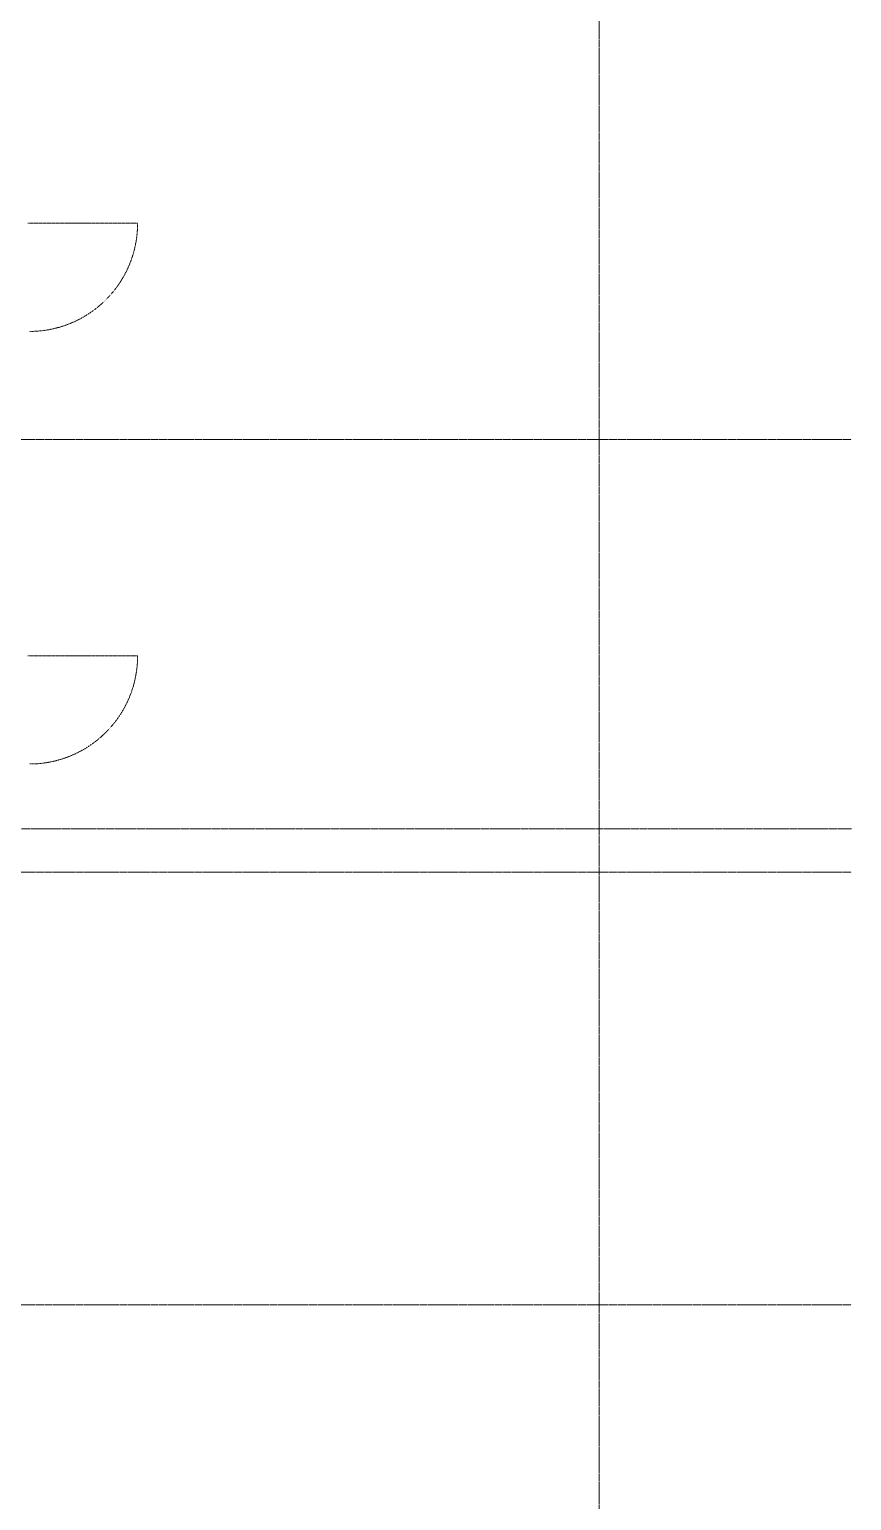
# Model space of a CAD drawing. Extents: x 73996 to 686888, y -9729 to 263202.
# Drawn here: x 535526 to 546926, y 178486 to 198891 of the extents above; entities that cross this region are included whole.
import ezdxf

# ---------------------------------------------------------------- set-up
doc = ezdxf.new("R2010")
doc.units = 0
doc.header["$LTSCALE"] = 20
doc.linetypes.add('Data Center Layout_L20$0$CENTER', pattern=[2, 1.25, -0.25, 0.25, -0.25])
doc.linetypes.add('Data Center Layout_L20$0$HIDDENK1', pattern=[0.334, 0.167, -0.167])
for name, color, linetype, lineweight in [('Data Center Layout_L20$0$ARC', 252, 'Continuous', 0), ('Data Center Layout_L20$0$H-SIN', 252, 'Data Center Layout_L20$0$CENTER', 9), ('Data Center Layout_L20$0$K-SIN', 252, 'Data Center Layout_L20$0$CENTER', 9)]:
    doc.layers.add(name, color=color, linetype=linetype, lineweight=lineweight)

# ---------------------------------------------------------------- blocks, each defined once
blk = doc.blocks.new('Data Center Layout_L20$0$A$C80dc7663')
at = {"layer": 'Data Center Layout_L20$0$ARC', "linetype": 'Data Center Layout_L20$0$HIDDENK1'}
for p, q in [((577519.24, 163045.59), (579019.24, 163045.59)), ((577540.24, 163045.59), (579040.24, 163045.59)), ((577519.24, 157045.59), (579019.24, 157045.59)), ((577540.24, 157045.59), (579040.24, 157045.59))]:
    blk.add_line(p, q, dxfattribs=at)
for centre in [(577540.24, 163045.59), (577540.24, 157045.59)]:
    blk.add_arc(centre, 1500, 270.000197, 359.999947, dxfattribs=at)
at = {"layer": 'Data Center Layout_L20$0$H-SIN'}
for p, q in [((585440.24, 124521.53), (585440.24, 230045.59)), ((294307.41, 160045.59), (588940.24, 160045.59)), ((294307.41, 154045.59), (588940.24, 154045.59)), ((294307.41, 148045.59), (588940.24, 148045.59))]:
    blk.add_line(p, q, dxfattribs=at)
at = {"layer": 'Data Center Layout_L20$0$K-SIN'}
blk.add_line((557517.87, 154645.59), (588940.24, 154645.59), dxfattribs=at)
blk = doc.blocks.new('Data Center Layout_L20')
blk.add_blockref('Data Center Layout_L20$0$A$C80dc7663', (-42015, 33157))

msp = doc.modelspace()

# ---------------------------------------------------------------- block references
msp.add_blockref('Data Center Layout_L20', (0, 0))

doc.saveas('drawing.dxf')
